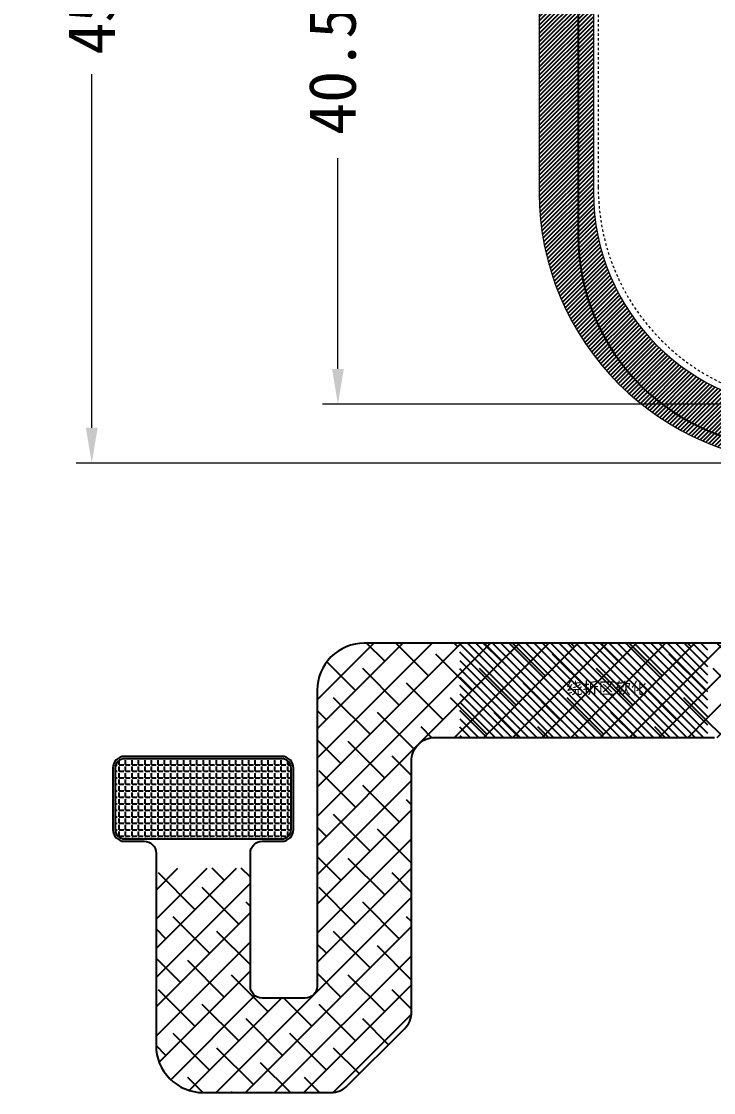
# Model space of a CAD drawing. Header units: inches. Extents: x 1765 to 5217, y -1519 to 441.
# Drawn here: x 4563.5 to 4592.84, y -782.56 to -737.16 of the extents above; entities that cross this region are included whole.
import ezdxf

# ---------------------------------------------------------------- set-up
doc = ezdxf.new("R2010")
doc.units = ezdxf.units.IN
doc.header["$MEASUREMENT"] = 0
doc.linetypes.add('DOT', pattern=[0.2, 0.1, -0.1])
doc.layers.add('AA', color=7, linetype='Continuous', lineweight=13)
doc.layers.add('标注', color=3, linetype='Continuous')
doc.styles.add('Chinese', font='')
doc.styles.add('宋', font='', dxfattribs={"height": 2})
doc.styles.get('Chinese').set_extended_font_data('SimSun')
doc.styles.get('宋').set_extended_font_data('SimSun')
doc.dimstyles.new('YanXiu', dxfattribs={"dimtxt": 2.5, "dimasz": 2.2, "dimexe": 0.66, "dimexo": 0.66, "dimgap": 0.66, "dimtad": 0, "dimdsep": 46, "dimtxsty": 'Chinese', "dimcen": 0, "dimclrd": 119, "dimclre": 119, "dimclrt": 42, "dimazin": 2, "dimtfac": 1, "dimtofl": 0, "dimtmove": 0, "dimatfit": 3, "dimfxl": 0, "dimlwd": 5, "dimlwe": 5, "dimarcsym": 0})
pattern_1 = [(45, (2821.7366, -1041.4666), (-0.61871843, 0.61871843), []), (135, (2821.7366, -1041.4666), (-1.8561553, 0.61871843), [2.1875, -1.3125])]

# ---------------------------------------------------------------- blocks, each defined once
blk = doc.blocks.new('*D83')
at = {"layer": 'Defpoints', "color": 0, "transparency": 16777216}
for p in [(4596.944, -710.374), (4566.479, -755.884), (4596.944, -755.884)]:
    blk.add_point(p, dxfattribs=at)
at = {"layer": '标注', "color": 3, "lineweight": 5, "transparency": 16777216}
for p, q in [((4596.284, -710.374), (4565.819, -710.374)), ((4566.479, -711.874), (4566.479, -726.858)), ((4566.479, -754.384), (4566.479, -739.4)), ((4596.284, -755.884), (4565.819, -755.884))]:
    blk.add_line(p, q, dxfattribs=at)
at = {"layer": '标注', "color": 3, "transparency": 16777216}
for points in [[(4566.229, -711.874), (4566.729, -711.874), (4566.479, -710.374)], [(4566.229, -754.384), (4566.729, -754.384), (4566.479, -755.884)]]:
    blk.add_solid(points, dxfattribs=at)
at = {"layer": '标注', "color": 3, "transparency": 16777216, "insert": (4566.479, -733.129), "char_height": 2, "attachment_point": 5, "rotation": 90, "style": '宋'}
blk.add_mtext('45.51 CG', dxfattribs=at)
blk = doc.blocks.new('*D88')
at = {"layer": 'Defpoints', "color": 0, "transparency": 16777216}
for p in [(4576.914, -712.874), (4604.489, -712.874), (4604.489, -753.385)]:
    blk.add_point(p, dxfattribs=at)
at = {"layer": '标注', "color": 3, "lineweight": 5, "transparency": 16777216}
for p, q in [((4603.829, -712.874), (4576.254, -712.874)), ((4576.914, -714.374), (4576.914, -723.303)), ((4576.914, -751.885), (4576.914, -742.956)), ((4603.829, -753.385), (4576.254, -753.385))]:
    blk.add_line(p, q, dxfattribs=at)
at = {"layer": '标注', "color": 3, "transparency": 16777216}
for points in [[(4576.664, -714.374), (4577.164, -714.374), (4576.914, -712.874)], [(4576.664, -751.885), (4577.164, -751.885), (4576.914, -753.385)]]:
    blk.add_solid(points, dxfattribs=at)
at = {"layer": '标注', "color": 3, "transparency": 16777216, "insert": (4576.914, -733.129), "char_height": 2, "attachment_point": 5, "rotation": 90, "style": '宋'}
blk.add_mtext('40.51  LCD/AA', dxfattribs=at)

msp = doc.modelspace()

# ---------------------------------------------------------------- hatches: boundary and pattern name
h = msp.add_hatch()
h.set_pattern_fill('ANSI31', color=256)
h.set_pattern_definition([(45, (2540.09216, -76.5678), (-0.088388348, 0.088388348), [])])
h.paths.add_polyline_path([(4612.034, -710.374), (4604.489, -710.374), (4604.489, -712.674), (4612.034, -712.674, -0.414214), (4621.234, -721.874), (4621.234, -744.384, -0.414214), (4612.034, -753.584), (4604.489, -753.584), (4604.489, -753.585), (4604.489, -755.884), (4612.034, -755.884, 0.414214), (4623.534, -744.384), (4623.534, -721.874, 0.414214)])
h.paths.add_polyline_path([(4604.489, -710.374), (4596.944, -710.374, 0.414214), (4585.444, -721.874), (4585.444, -744.384, 0.414214), (4596.944, -755.884), (4604.489, -755.884), (4604.489, -753.584), (4596.944, -753.584, -0.414214), (4587.744, -744.384), (4587.744, -721.874, -0.414214), (4596.944, -712.674), (4604.489, -712.674), (4604.489, -712.674)])
h = msp.add_hatch()
h.set_pattern_fill('ANSI38', color=251, scale=7, style=0)
h.set_pattern_definition(pattern_1)
h.paths.add_polyline_path([(4580.032, -768.509, -0.414214), (4581.032, -767.509), (4585.077, -767.509), (4585.077, -763.509), (4578.032, -763.509, 0.414214), (4576.032, -765.509), (4576.032, -778.058, -0.414214), (4575.532, -778.558), (4573.702, -778.558, -0.414214), (4573.202, -778.058), (4573.202, -773.045), (4569.202, -773.045), (4569.202, -780.558, 0.414214), (4571.202, -782.558), (4576.618, -782.558, 0.198912), (4577.325, -782.265), (4579.74, -779.851, 0.198912), (4580.032, -779.144)])
h.paths.add_polyline_path([(4592.597, -763.509), (4585.077, -763.509), (4585.077, -767.509), (4592.597, -767.509)])
at = {"linetype": 'ByBlock'}
h = msp.add_hatch(dxfattribs=at)
h.set_pattern_fill('ANSI31', color=32, scale=2, style=0)
h.set_pattern_definition([(135, (6672.67508, -1041.46656), (0.176776695, 0.176776695), [])])
h.paths.add_polyline_path([(4582.077, -763.509), (4582.077, -767.509), (4592.597, -767.509), (4592.597, -763.509)])
h.paths.add_polyline_path([(4586.48, -765.041), (4590.219, -765.041), (4590.219, -765.946), (4586.48, -765.946)], flags=24)
h = msp.add_hatch()
h.set_pattern_fill('ANSI38', color=251, scale=7, style=0)
h.set_pattern_definition(pattern_1)
edge = h.paths.add_edge_path()
edge.add_line((4592.597, -767.509), (4592.597, -763.509))
edge.add_line((4592.597, -763.509), (4595.884, -763.509))
edge.add_line((4595.884, -763.509), (4595.884, -767.033))
edge.add_line((4595.884, -767.033), (4613.172, -767.033))
edge.add_line((4613.172, -767.033), (4613.172, -768.531))
edge.add_line((4613.172, -768.531), (4619.983, -768.531))
edge.add_line((4619.983, -768.531), (4619.983, -771.918))
edge.add_line((4619.983, -771.918), (4606.484, -771.918))
edge.add_line((4606.484, -771.918), (4606.484, -780.472))
edge.add_ellipse((4605.962, -779.619), major_axis=(0, 1), ratio=1, start_angle=180, end_angle=211.5142, ccw=False)
edge.add_line((4605.962, -780.619), (4604.187, -780.619))
edge.add_line((4604.187, -780.619), (4604.187, -775.699))
edge.add_line((4604.187, -775.699), (4595.884, -775.699))
edge.add_line((4595.884, -775.699), (4595.884, -773.509))
edge.add_arc((4594.884, -773.509), 1, 0, 89.9714)
edge.add_arc((4594.885, -771.509), 1, 180, 269.9714, ccw=False)
edge.add_line((4593.885, -771.509), (4593.885, -768.509))
edge.add_arc((4592.885, -768.509), 1, 0, 90)
edge.add_line((4592.885, -767.509), (4592.597, -767.509))
h = msp.add_hatch()
h.set_pattern_fill('ANGLE', color=256, style=0)
h.set_pattern_definition([(0, (2621.7366, -1041.46656), (0, 0.275), [0.2, -0.075]), (90, (2621.7366, -1041.46656), (-0.275, 2e-17), [0.2, -0.075])])
h.paths.add_polyline_path([(4567.872, -768.409, 0.414214), (4567.472, -768.809), (4567.472, -771.409, 0.414214), (4567.872, -771.809), (4574.532, -771.809, 0.414214), (4574.932, -771.409), (4574.932, -768.809, 0.414214), (4574.532, -768.409)])

# ---------------------------------------------------------------- linework, layer by layer
at = {"color": 3, "lineweight": 0}
msp.add_line((4585.444, -721.874), (4585.444, -744.384), dxfattribs=at)
for points in [[(4587.096, -720.494), (4587.096, -746.209, 0.414214), (4596.096, -755.209), (4612.883, -755.209, 0.414214), (4621.883, -746.209), (4621.883, -720.494, 0.414214), (4613.463, -712.074), (4595.516, -712.074, 0.414214)], [(4567.472, -768.809), (4567.472, -771.409, 0.414214), (4567.872, -771.809), (4574.532, -771.809, 0.414214), (4574.932, -771.409), (4574.932, -768.809, 0.414214), (4574.532, -768.409), (4567.872, -768.409, 0.414214)]]:
    msp.add_lwpolyline(points, format="xyb", close=True)
at = {"color": 1}
msp.add_lwpolyline([(4595.803, -763.509), (4578.032, -763.509, 0.414214), (4576.032, -765.509), (4576.032, -778.058, -0.414214), (4575.532, -778.558), (4573.702, -778.558, -0.414214), (4573.202, -778.058), (4573.202, -772.409, -0.414214), (4573.702, -771.909), (4574.532, -771.909, 0.414214), (4575.032, -771.409), (4575.032, -768.809, 0.414214), (4574.532, -768.309), (4567.872, -768.309, 0.414214), (4567.372, -768.809), (4567.372, -771.409, 0.414214), (4567.872, -771.909), (4568.702, -771.909, -0.414214), (4569.202, -772.409), (4569.202, -780.558, 0.414214), (4571.202, -782.558), (4576.618, -782.558, 0.198912), (4577.325, -782.265), (4579.74, -779.851, 0.198912), (4580.032, -779.144), (4580.032, -768.509, -0.414214), (4581.032, -767.509), (4592.885, -767.509, -0.414214)], format="xyb", dxfattribs=at)
at = {"color": 3, "lineweight": 0}
msp.add_arc((4596.944, -744.384), 11.5, 180, 270, dxfattribs=at)
at = {"layer": 'AA', "color": 5}
msp.add_line((4587.744, -721.874), (4587.744, -744.384), dxfattribs=at)
at = {"layer": 'AA', "color": 1, "linetype": 'DOT'}
msp.add_lwpolyline([(4621.033, -722.074, 0.414214), (4611.833, -712.874), (4597.146, -712.874, 0.414214), (4587.946, -722.074), (4587.946, -744.185, 0.414214), (4597.146, -753.385), (4611.833, -753.385, 0.414214), (4621.033, -744.185)], format="xyb", close=True, dxfattribs=at)
at = {"layer": 'AA', "color": 5}
msp.add_arc((4596.944, -744.384), 9.2, 180, 270, dxfattribs=at)

# ---------------------------------------------------------------- texts
at = {"insert": (4586.605, -765.166), "char_height": 0.5, "width": 13.46019, "attachment_point": 1}
msp.add_mtext('{\\fSimSun|b0|i0|c134|p2;绕折区软化}', dxfattribs=at)

# ---------------------------------------------------------------- dimensions: what is measured, and where the dimension line sits
at = {"layer": '标注'}
for base, p1, p2, text, picture, middle in [((4566.479, -755.884), (4596.944, -710.374), (4596.944, -755.884), '<> CG', '*D83', (4566.479, -733.129)), ((4576.914, -712.874), (4604.489, -753.385), (4604.489, -712.874), '<>  LCD/AA', '*D88', (4576.914, -733.129))]:
    dim = msp.add_linear_dim(base=base, p1=p1, p2=p2, angle=90, text=text, dimstyle='YanXiu', override={"dimasz": 1.5, "dimtxsty": '宋', "dimclrd": 3, "dimclre": 3, "dimclrt": 3}, dxfattribs=at)
    dim.commit()
    dim.dimension.update_dxf_attribs({"geometry": picture, "text_midpoint": middle})

doc.saveas('drawing.dxf')
